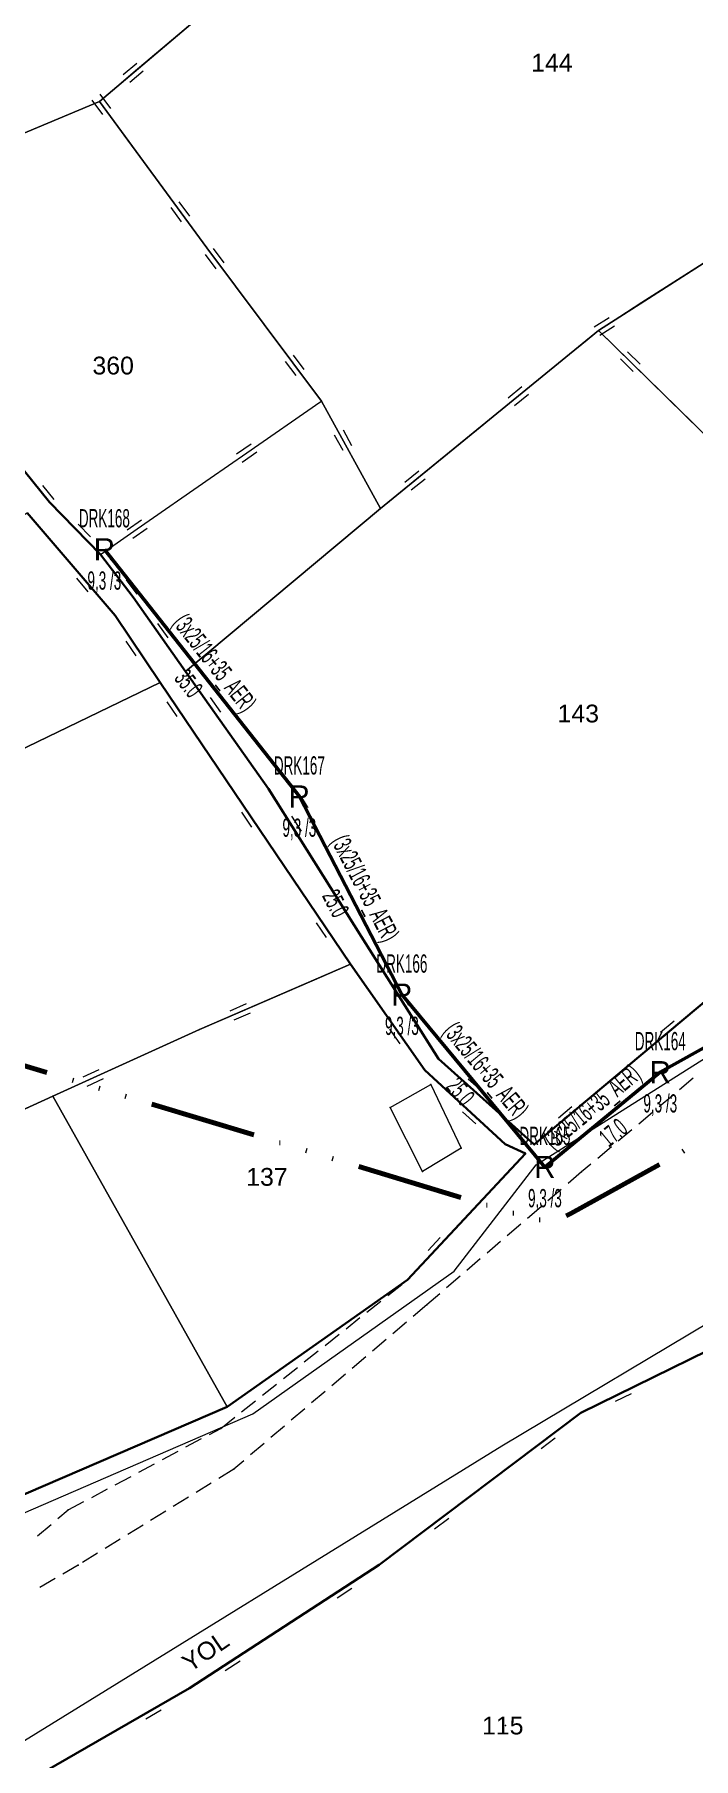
# Model space of a CAD drawing. Header units: millimetres. Extents: x 615240 to 617330, y 4151758 to 4153557.
# Drawn here: x 616014.8 to 616088.9, y 4151946.2 to 4152140 of the extents above; entities that cross this region are included whole.
import ezdxf
from ezdxf.enums import TextEntityAlignment as Align
from ezdxf.xclip import XClip

# ---------------------------------------------------------------- set-up
doc = ezdxf.new("R2010")
doc.units = ezdxf.units.MM
doc.header["$XCLIPFRAME"] = 2
doc.linetypes.add('ACAD_ISO14W100', pattern=[24, 12, -3, 0, -3, 0, -3, 0, -3])
for name, color, linetype, lineweight in [('02_ADA_ALN_YENI', 7, 'Continuous', 30), ('03_PARSEL_ALN_ESKI', 18, 'Continuous', 0), ('03_PARSEL_ALN_YENI', 171, 'Continuous', 0), ('03_PARSEL_NO_ESKI', 5, 'Continuous', 0), ('03_PARSEL_SNR_YENI', 5, 'Continuous', 0), ('04_YAPI_ALN_TSCLSIZ', 18, 'Continuous', 0), ('04_YAPI_SNR_TSCLSZ', 77, 'Continuous', 0), ('06_DETAY_SNR_KROKI', 4, 'Continuous', 0), ('06_DETAY_SNR_PAFTA', 26, 'Continuous', 0), ('07_SNRTIP_GECERLI', 30, 'Continuous', 0), ('07_SNRTIP_SABIT', 18, 'Continuous', 0), ('DIREK_AG_MEVCUT', 3, 'Continuous', 25), ('HAT_AG_HAVAI_MEVCUT', 82, 'Continuous', 50), ('NOKTA_DETAY_YENI', 171, 'Continuous', 0), ('NOKTA_PARSEL_ESKI', 6, 'Continuous', 0), ('NOKTA_PARSEL_YENI', 30, 'Continuous', 0), ('NOKTA_YAPI_TSCLSIZ', 77, 'Continuous', 0), ('TRAFO_BOLGE_TUM', 254, 'ACAD_ISO14W100', 70)]:
    doc.layers.add(name, color=color, linetype=linetype, lineweight=lineweight)
doc.styles.add('Direk', font='B_CAD')
doc.styles.get("Standard").update_dxf_attribs({"font": 'Arial'})

# ---------------------------------------------------------------- blocks, each defined once
blk = doc.blocks.new('fggg')
at = {"layer": '02_ADA_ALN_YENI', "color": 252}
for points in [[(616092.15, 4152032.97, 0), (616070.96, 4152015.22, 0), (616060.19, 4152024.86, 0), (616051.53, 4152038.58, 0), (616041.07, 4152055.21, 0), (616031.74, 4152068.4, 0), (616025.85, 4152076.73, 0), (616022.21, 4152081.56, 0), (616016.48, 4152087.42, 0), (616003.3, 4152103.7, 0), (615993.45, 4152120.47, 0), (615989.03, 4152120.8, 0), (615980.7, 4152115.46, 0), (615968, 4152118.93, 0), (615951.16, 4152120.94, 0), (615943.35, 4152127.7, 0), (615941.4, 4152129.39, 0), (615936.44, 4152139.81, 0), (615927.62, 4152151.86, 0)], [(616013.97, 4152086.24, 0), (616023.84, 4152074.67, 0), (616028.92, 4152067.14, 0), (616050.3, 4152035.48, 0), (616058.65, 4152023.59, 0), (616067.7, 4152015.27, 0), (616069.96, 4152014.23, 0), (616056.72, 4152000.02, 0), (616036.44, 4151985.74, 0), (616009.71, 4151974.25, 0)], [(615879.63, 4151940.73, 0), (615914.79, 4151928.51, 0), (615924.34, 4151927.64, 0), (615914.82, 4151898.06, 0), (615909.22, 4151874.69, 0), (615906.33, 4151863.8, 0), (615908.37, 4151863.22, 0), (615918.09, 4151897.79, 0), (615926.32, 4151927.49, 0), (615950.06, 4151925.66, 0), (615966.79, 4151928.36, 0), (615985.38, 4151931.02, 0), (616000.26, 4151936.21, 0), (616012.41, 4151923.25, 0), (616019.19, 4151925.85, 0), (616005.57, 4151938.8, 0), (616032.22, 4151954.13, 0), (616053.51, 4151967.99, 0), (616076.18, 4151985.07, 0), (616098.66, 4151996.09, 0)]]:
    blk.add_polyline3d(points, dxfattribs=at)
at = {"layer": '03_PARSEL_ALN_ESKI', "color": 252}
for p in [(616073.24, 4152136.82), (616023.91, 4152102.78), (616076.2, 4152063.67), (616041.2, 4152011.59), (616067.71, 4151949.92)]:
    blk.add_point(p, dxfattribs=at)
at = {"layer": '03_PARSEL_ALN_YENI', "color": 252}
for points in [[(616078.18, 4152106.72, 0), (616053.68, 4152086.71, 0), (616047.04, 4152098.79, 0), (616034.14, 4152116.02, 0), (616022.07, 4152132.47, 0), (616043.24, 4152150.42, 0), (616049.72, 4152156.35, 0), (616084.43, 4152176.65, 0), (616092.42, 4152173.48, 0), (616114.5, 4152159.65, 0), (616132.93, 4152146.46, 0), (616112.54, 4152129.81, 0), (616095.7, 4152117.94, 0), (616078.18, 4152106.72, 0)], [(616013.35, 4152145.17, 0), (616041.85, 4152166.59, 0), (616049.72, 4152156.35, 0), (616043.24, 4152150.42, 0), (616022.07, 4152132.47, 0), (615993.45, 4152120.47, 0), (615989.03, 4152120.8, 0), (615980.7, 4152115.46, 0), (615968, 4152118.93, 0), (615991.45, 4152132.92, 0), (616013.35, 4152145.17, 0)], [(615993.45, 4152120.47, 0), (616022.07, 4152132.47, 0), (616034.14, 4152116.02, 0), (616047.04, 4152098.79, 0), (616053.68, 4152086.71, 0), (616031.74, 4152068.4, 0), (616025.85, 4152076.73, 0), (616022.21, 4152081.56, 0), (616016.48, 4152087.42, 0), (616003.3, 4152103.7, 0), (615993.45, 4152120.47, 0)], [(616109.12, 4152075.97, 0), (616099.41, 4152085.93, 0), (616078.18, 4152106.72, 0), (616095.7, 4152117.94, 0), (616112.54, 4152129.81, 0), (616129.61, 4152107.88, 0), (616141.66, 4152091.31, 0), (616158.9, 4152069.64, 0), (616126.86, 4152058.93, 0), (616109.12, 4152075.97, 0)], [(616031.74, 4152068.4, 0), (616053.68, 4152086.71, 0), (616078.18, 4152106.72, 0), (616099.41, 4152085.93, 0), (616109.12, 4152075.97, 0), (616126.86, 4152058.93, 0), (616103.78, 4152053.57, 0), (616092.15, 4152032.97, 0), (616070.96, 4152015.22, 0), (616060.19, 4152024.86, 0), (616051.53, 4152038.58, 0), (616041.07, 4152055.21, 0), (616031.74, 4152068.4, 0)], [(616028.92, 4152067.14, 0), (615912.67, 4152010.94, 0), (615907, 4152026.65, 0), (615905.09, 4152041.27, 0), (615934.45, 4152048.94, 0), (615957.19, 4152054.82, 0), (615978.47, 4152065.5, 0), (616000.25, 4152077.98, 0), (616013.97, 4152086.24, 0), (616023.84, 4152074.67, 0), (616028.92, 4152067.14, 0)], [(615912.67, 4152010.94, 0), (616028.92, 4152067.14, 0), (616050.3, 4152035.48, 0), (616033.33, 4152028.17, 0), (616016.83, 4152020.65, 0), (616003.2, 4152014.44, 0), (615993.25, 4152010.02, 0), (615973.48, 4152001.24, 0), (615950.49, 4151991.42, 0), (615929.01, 4151983.6, 0), (615912.67, 4152010.94, 0)], [(616056.72, 4152000.02, 0), (616036.44, 4151985.74, 0), (616016.83, 4152020.65, 0), (616033.33, 4152028.17, 0), (616050.3, 4152035.48, 0), (616058.65, 4152023.59, 0), (616067.7, 4152015.27, 0), (616069.96, 4152014.23, 0), (616056.72, 4152000.02, 0)], [(616009.71, 4151974.25, 0), (615993.25, 4152010.02, 0), (616003.2, 4152014.44, 0), (616016.83, 4152020.65, 0), (616036.44, 4151985.74, 0), (616009.71, 4151974.25, 0)], [(616098.66, 4151996.09, 0), (616112.48, 4151967.21, 0), (616121.21, 4151944.13, 0), (616030.74, 4151909.9, 0), (616024.5, 4151919.45, 0), (616019.19, 4151925.85, 0), (616005.57, 4151938.8, 0), (616032.22, 4151954.13, 0), (616053.51, 4151967.99, 0), (616076.18, 4151985.07, 0), (616098.66, 4151996.09, 0)]]:
    blk.add_polyline3d(points, close=True, dxfattribs=at)
at = {"layer": '03_PARSEL_SNR_YENI', "color": 252}
for p, q in [((616025.88, 4152135.71, 0.95), (616033.51, 4152142.17, 0.95)), ((616024.76, 4152135.49, 0.95), (616026.28, 4152136.78, 0.95)), ((616022.07, 4152132.47, 0.95), (616025.88, 4152135.71, 0.95)), ((616025.49, 4152134.63, 0.95), (616027.01, 4152135.92, 0.95)), ((616023.35, 4152131.68, 0.95), (616022.17, 4152133.29, 0.95)), ((616022.45, 4152131.01, 0.95), (616021.26, 4152132.62, 0.95)), ((616022.31, 4152132.15, 0.95), (616022.07, 4152132.47, 0.95)), ((616025.27, 4152128.12, 0.95), (616022.31, 4152132.15, 0.95)), ((616031.18, 4152120.06, 0.95), (616025.27, 4152128.12, 0.95)), ((616032.23, 4152119.58, 0.95), (616031.05, 4152121.19, 0.95)), ((616031.32, 4152118.92, 0.95), (616030.14, 4152120.53, 0.95)), ((616034.14, 4152116.02, 0.95), (616031.18, 4152120.06, 0.95)), ((616035.21, 4152113.66, 0.95), (616034.01, 4152115.27, 0.95)), ((616035.06, 4152114.8, 0.95), (616034.14, 4152116.02, 0.95)), ((616036.11, 4152114.34, 0.95), (616034.91, 4152115.94, 0.95)), ((616091.49, 4152115.24, 0.95), (616083.07, 4152109.85, 0.95)), ((616038.05, 4152110.8, 0.95), (616035.06, 4152114.8, 0.95)), ((616044.04, 4152102.79, 0.95), (616038.05, 4152110.8, 0.95)), ((616083.07, 4152109.85, 0.95), (616078.86, 4152107.15, 0.95)), ((616079.39, 4152108.16, 0.95), (616077.71, 4152107.09, 0.95)), ((616069.17, 4152099.36, 0.95), (616076.91, 4152105.68, 0.95)), ((616076.91, 4152105.68, 0.95), (616078.18, 4152106.72, 0.95)), ((616078.86, 4152107.15, 0.95), (616078.18, 4152106.72, 0.95)), ((616078.18, 4152106.72, 0.95), (616081.75, 4152103.22, 0.95)), ((616080, 4152107.22, 0.95), (616078.32, 4152106.14, 0.95)), ((616045.09, 4152102.33, 0.95), (616043.89, 4152103.93, 0.95)), ((616081.43, 4152104.32, 0.95), (616082.86, 4152102.92, 0.95)), ((616044.19, 4152101.65, 0.95), (616042.99, 4152103.25, 0.95)), ((616047.04, 4152098.79, 0.95), (616044.04, 4152102.79, 0.95)), ((616080.64, 4152103.52, 0.95), (616082.07, 4152102.12, 0.95)), ((616081.75, 4152103.22, 0.95), (616088.9, 4152096.23, 0.95)), ((616068.04, 4152099.16, 0.95), (616069.58, 4152100.42, 0.95)), ((616047.04, 4152098.79, 0.95), (616049.45, 4152094.4, 0.95)), ((616065.29, 4152096.19, 0.95), (616069.17, 4152099.36, 0.95)), ((616068.75, 4152098.29, 0.95), (616070.3, 4152099.55, 0.95)), ((616057.55, 4152089.87, 0.95), (616065.29, 4152096.19, 0.95)), ((616048.47, 4152095.01, 0.95), (616049.43, 4152093.26, 0.95)), ((616049.45, 4152094.4, 0.95), (616053.68, 4152086.71, 0.95)), ((616049.46, 4152095.55, 0.95), (616050.42, 4152093.8, 0.95)), ((616012.74, 4152092.05, 0.95), (616015.88, 4152088.16, 0.95)), ((616056.42, 4152089.67, 0.95), (616057.97, 4152090.94, 0.95)), ((616057.13, 4152088.8, 0.95), (616058.68, 4152090.06, 0.95)), ((616015.69, 4152089.29, 0.95), (616016.95, 4152087.74, 0.95)), ((616015.88, 4152088.16, 0.95), (616016.48, 4152087.42, 0.95)), ((616053.68, 4152086.71, 0.95), (616057.55, 4152089.87, 0.95)), ((616016.48, 4152087.42, 0.95), (616019.97, 4152083.85, 0.95)), ((616020.6, 4152078.47, 0.95), (616014.1, 4152086.08, 0.95)), ((616019.68, 4152084.96, 0.95), (616021.08, 4152083.53, 0.95)), ((616019.97, 4152083.85, 0.95), (616022.21, 4152081.56, 0.95)), ((616022.21, 4152081.56, 0.95), (616025.22, 4152077.56, 0.95)), ((616020.82, 4152077.35, 0.95), (616019.52, 4152078.87, 0.95)), ((616023.84, 4152074.67, 0.95), (616020.6, 4152078.47, 0.95)), ((616025.07, 4152078.7, 0.95), (616026.27, 4152077.1, 0.95)), ((616025.22, 4152077.56, 0.95), (616025.85, 4152076.73, 0.95)), ((616025.85, 4152076.73, 0.95), (616028.74, 4152072.65, 0.95)), ((616026.13, 4152071.29, 0.95), (616023.84, 4152074.67, 0.95)), ((616028.62, 4152073.79, 0.95), (616029.77, 4152072.16, 0.95)), ((616028.74, 4152072.65, 0.95), (616031.74, 4152068.4, 0.95)), ((616026.22, 4152070.14, 0.95), (616025.1, 4152071.8, 0.95)), ((616028.92, 4152067.14, 0.95), (616026.13, 4152071.29, 0.95)), ((616030.72, 4152064.49, 0.95), (616028.92, 4152067.14, 0.95)), ((616031.74, 4152068.4, 0.95), (616034.63, 4152064.31, 0.95)), ((616030.81, 4152063.35, 0.95), (616029.69, 4152065, 0.95)), ((616034.51, 4152065.46, 0.95), (616035.67, 4152063.82, 0.95)), ((616033.51, 4152060.34, 0.95), (616030.72, 4152064.49, 0.95)), ((616034.63, 4152064.31, 0.95), (616040.41, 4152056.15, 0.95)), ((616039.11, 4152052.06, 0.95), (616033.51, 4152060.34, 0.95)), ((616040.41, 4152056.15, 0.95), (616041.07, 4152055.21, 0.95)), ((616041.07, 4152055.21, 0.95), (616043.73, 4152050.98, 0.95)), ((616039.2, 4152050.91, 0.95), (616038.08, 4152052.57, 0.95)), ((616041.9, 4152047.91, 0.95), (616039.11, 4152052.06, 0.95)), ((616043.68, 4152052.13, 0.95), (616044.74, 4152050.43, 0.95)), ((616043.73, 4152050.98, 0.95), (616049.06, 4152042.51, 0.95)), ((616047.5, 4152039.62, 0.95), (616041.9, 4152047.91, 0.95)), ((616049.06, 4152042.51, 0.95), (616051.53, 4152038.58, 0.95)), ((616047.59, 4152038.48, 0.95), (616046.47, 4152040.14, 0.95)), ((616050.3, 4152035.48, 0.95), (616047.5, 4152039.62, 0.95)), ((616051.53, 4152038.58, 0.95), (616054.2, 4152034.35, 0.95)), ((616037.92, 4152030.14, 0.95), (616047.1, 4152034.1, 0.95)), ((616047.1, 4152034.1, 0.95), (616050.3, 4152035.48, 0.95)), ((616055.78, 4152027.68, 0.95), (616050.3, 4152035.48, 0.95)), ((616054.14, 4152035.5, 0.95), (616055.21, 4152033.81, 0.95)), ((616054.2, 4152034.35, 0.95), (616059.54, 4152025.89, 0.95)), ((616086.29, 4152028.06, 0.95), (616092.15, 4152032.97, 0.95)), ((616033.33, 4152028.17, 0.95), (616037.92, 4152030.14, 0.95)), ((616036.78, 4152030.26, 0.95), (616038.62, 4152031.06, 0.95)), ((616037.23, 4152029.23, 0.95), (616039.06, 4152030.02, 0.95)), ((616030.48, 4152026.87, 0.95), (616033.33, 4152028.17, 0.95)), ((616055.89, 4152026.54, 0.95), (616054.74, 4152028.18, 0.95)), ((616082.46, 4152024.85, 0.95), (616086.29, 4152028.06, 0.95)), ((616085.16, 4152027.85, 0.95), (616086.7, 4152029.13, 0.95)), ((616021.38, 4152022.72, 0.95), (616030.48, 4152026.87, 0.95)), ((616058.65, 4152023.59, 0.95), (616055.78, 4152027.68, 0.95)), ((616059.54, 4152025.89, 0.95), (616060.19, 4152024.86, 0.95)), ((616060.19, 4152024.86, 0.95), (616063.91, 4152021.53, 0.95)), ((616074.79, 4152018.43, 0.95), (616082.46, 4152024.85, 0.95)), ((616016.83, 4152020.65, 0.95), (616021.38, 4152022.72, 0.95)), ((616020.24, 4152022.82, 0.95), (616022.06, 4152023.65, 0.95)), ((616020.71, 4152021.8, 0.95), (616022.53, 4152022.63, 0.95)), ((616064.02, 4152018.65, 0.95), (616058.65, 4152023.59, 0.95)), ((616063.54, 4152022.61, 0.95), (616065.03, 4152021.28, 0.95)), ((616007.75, 4152016.52, 0.95), (616016.83, 4152020.65, 0.95)), ((616063.91, 4152021.53, 0.95), (616070.96, 4152015.22, 0.95)), ((616064.38, 4152017.56, 0.95), (616062.9, 4152018.91, 0.95)), ((616067.7, 4152015.27, 0.95), (616064.02, 4152018.65, 0.95)), ((616070.96, 4152015.22, 0.95), (616074.79, 4152018.43, 0.95)), ((616073.67, 4152018.22, 0.95), (616075.2, 4152019.5, 0.95)), ((616069.96, 4152014.23, 0.95), (616067.7, 4152015.27, 0.95)), ((616066.95, 4152011, 0.95), (616069.96, 4152014.23, 0.95)), ((616060.13, 4152003.68, 0.95), (616066.95, 4152011, 0.95)), ((616059.04, 4152003.33, 0.95), (616060.4, 4152004.79, 0.95)), ((616056.72, 4152000.02, 0.95), (616060.13, 4152003.68, 0.95)), ((616094.17, 4151993.89, 0.95), (616085.19, 4151989.49, 0.95)), ((616085.19, 4151989.49, 0.95), (616080.7, 4151987.29, 0.95)), ((616080.7, 4151987.29, 0.95), (616076.18, 4151985.07, 0.95)), ((616081.85, 4151987.22, 0.95), (616080.05, 4151986.34, 0.95)), ((616076.18, 4151985.07, 0.95), (616072.18, 4151982.06, 0.95)), ((616072.18, 4151982.06, 0.95), (616064.2, 4151976.04, 0.95)), ((616073.32, 4151982.21, 0.95), (616071.72, 4151981.01, 0.95)), ((616064.2, 4151976.04, 0.95), (616060.2, 4151973.03, 0.95)), ((616060.2, 4151973.03, 0.95), (616053.51, 4151967.99, 0.95)), ((616061.34, 4151973.19, 0.95), (616059.74, 4151971.98, 0.95)), ((616053.51, 4151967.99, 0.95), (616049.32, 4151965.26, 0.95)), ((616049.32, 4151965.26, 0.95), (616040.94, 4151959.81, 0.95)), ((616050.47, 4151965.34, 0.95), (616048.79, 4151964.25, 0.95)), ((616040.94, 4151959.81, 0.95), (616036.75, 4151957.08, 0.95)), ((616036.75, 4151957.08, 0.95), (616032.22, 4151954.13, 0.95)), ((616037.89, 4151957.15, 0.95), (616036.22, 4151956.06, 0.95)), ((616032.22, 4151954.13, 0.95), (616027.89, 4151951.64, 0.95)), ((616027.89, 4151951.64, 0.95), (616019.22, 4151946.65, 0.95)), ((616029.03, 4151951.65, 0.95), (616027.3, 4151950.65, 0.95)), ((616019.22, 4151946.65, 0.95), (616014.89, 4151944.16, 0.95))]:
    blk.add_line(p, q, dxfattribs=at)
for p in [(616022.07, 4152132.47, 626.93), (616022.07, 4152132.47, 626.93), (616034.14, 4152116.02, 626.86), (616034.14, 4152116.02, 626.86), (616078.18, 4152106.72, 630.48), (616078.18, 4152106.72, 630.48), (616078.18, 4152106.72, 630.48), (616047.04, 4152098.79, 627.77), (616047.04, 4152098.79, 627.77), (616016.48, 4152087.42, 625.73), (616016.48, 4152087.42, 625.73), (616053.68, 4152086.71, 626.69), (616053.68, 4152086.71, 626.69), (616022.21, 4152081.56, 625.66), (616022.21, 4152081.56, 625.66), (616025.85, 4152076.73, 625.8), (616025.85, 4152076.73, 625.8), (616023.84, 4152074.67, 624.43), (616023.84, 4152074.67, 624.43), (616028.92, 4152067.14, 624.22), (616028.92, 4152067.14, 624.43), (616031.74, 4152068.4, 625.8), (616031.74, 4152068.4, 625.81), (616041.07, 4152055.21, 625.81), (616041.07, 4152055.21, 625.81), (616051.53, 4152038.58, 626.8), (616051.53, 4152038.58, 626.8), (616050.3, 4152035.48, 624.22), (616050.3, 4152035.48, 624.22), (616050.3, 4152035.48, 624.22), (616033.33, 4152028.17, 622.91), (616033.33, 4152028.17, 622.91), (616060.19, 4152024.86, 625.13), (616060.19, 4152024.86, 625.13), (616058.65, 4152023.59, 624.45), (616058.65, 4152023.59, 624.45), (616016.83, 4152020.65, 622.09), (616016.83, 4152020.65, 622.91), (616067.7, 4152015.27, 624.2), (616067.7, 4152015.27, 624.2), (616070.96, 4152015.22, 624.45), (616070.96, 4152015.22, 624.53), (616069.96, 4152014.23, 624.2), (616069.96, 4152014.23, 622.24), (616056.72, 4152000.02, 622.24), (616076.18, 4151985.07, 619.78), (616076.18, 4151985.07, 619.78), (616053.51, 4151967.99, 620.05), (616053.51, 4151967.99, 620.05), (616032.22, 4151954.13, 619.59), (616032.22, 4151954.13, 619.59)]:
    blk.add_point(p, dxfattribs=at)
at = {"layer": '04_YAPI_ALN_TSCLSIZ', "color": 252}
blk.add_polyline3d([(616058.39, 4152012.19, 0), (616054.75, 4152019.39, 0), (616059.33, 4152021.98, 0), (616062.74, 4152014.82, 0), (616058.39, 4152012.19, 0)], close=True, dxfattribs=at)
at = {"layer": '04_YAPI_SNR_TSCLSZ', "color": 252}
for p, q in [((616054.75, 4152019.39, 625.58), (616059.33, 4152021.98, 625.81)), ((616059.33, 4152021.98, 625.81), (616062.74, 4152014.82, 625.57)), ((616058.39, 4152012.19, 625.6), (616054.75, 4152019.39, 625.58)), ((616062.74, 4152014.82, 625.57), (616058.39, 4152012.19, 625.6))]:
    blk.add_line(p, q, dxfattribs=at)
at = {"layer": '06_DETAY_SNR_KROKI', "color": 252}
for p, q in [((616038.65, 4152092.96, 0.95), (616046.86, 4152098.66, 0.95)), ((616046.86, 4152098.66, 0.95), (616047.04, 4152098.79, 0.95)), ((616037.5, 4152092.85, 0.95), (616039.15, 4152093.99, 0.95)), ((616034.54, 4152090.11, 0.95), (616038.65, 4152092.96, 0.95)), ((616038.14, 4152091.93, 0.95), (616039.79, 4152093.07, 0.95)), ((616026.32, 4152084.41, 0.95), (616034.54, 4152090.11, 0.95)), ((616022.21, 4152081.56, 0.95), (616026.32, 4152084.41, 0.95)), ((616025.18, 4152084.3, 0.95), (616026.82, 4152085.44, 0.95)), ((616025.82, 4152083.38, 0.95), (616027.46, 4152084.52, 0.95))]:
    blk.add_line(p, q, dxfattribs=at)
for p in [(616047.04, 4152098.79, 627.77), (616022.21, 4152081.56, 625.66)]:
    blk.add_point(p, dxfattribs=at)
at = {"layer": '06_DETAY_SNR_PAFTA', "color": 252}
for p, q in [((616071.18, 4152012.93, 548.91), (616095.73, 4152028.45, 625.12)), ((616088.83, 4152022.67, 0.95), (616087.3, 4152021.38, 0.95)), ((616086.54, 4152020.74, 0.95), (616085, 4152019.46, 0.95)), ((616084.24, 4152018.81, 0.95), (616082.71, 4152017.53, 0.95)), ((616081.94, 4152016.89, 0.95), (616080.41, 4152015.6, 0.95)), ((616079.64, 4152014.96, 0.95), (616078.11, 4152013.67, 0.95)), ((616061.96, 4152001, 518.31), (616071.18, 4152012.93, 548.91)), ((616077.34, 4152013.03, 0.95), (616076.28, 4152012.14, 0.95)), ((616076.28, 4152012.14, 0.95), (616074.76, 4152010.83, 0.95)), ((616074, 4152010.18, 0.95), (616072.48, 4152008.88, 0.95)), ((616071.72, 4152008.23, 0.95), (616070.21, 4152006.93, 0.95)), ((616069.45, 4152006.28, 0.95), (616067.93, 4152004.97, 0.95)), ((616067.17, 4152004.32, 0.95), (616065.65, 4152003.02, 0.95)), ((616039.34, 4151984.95, 435.74), (616061.96, 4152001, 518.31)), ((616064.89, 4152002.37, 0.95), (616063.37, 4152001.07, 0.95)), ((616054.5, 4151998.25, 0.95), (616056.07, 4151999.5, 0.95)), ((616062.62, 4152000.42, 0.95), (616061.1, 4151999.11, 0.95)), ((616067.32, 4151981.36, 489.26), (616098.1, 4151999.76, 619.23)), ((616052.15, 4151996.39, 0.95), (616053.72, 4151997.63, 0.95)), ((616058.87, 4151997.2, 0.95), (616057.34, 4151995.9, 0.95)), ((616060.34, 4151998.46, 0.95), (616058.87, 4151997.2, 0.95)), ((616049.81, 4151994.52, 0.95), (616051.37, 4151995.77, 0.95)), ((616056.58, 4151995.25, 0.95), (616055.06, 4151993.96, 0.95)), ((616047.46, 4151992.65, 0.95), (616049.02, 4151993.9, 0.95)), ((616054.3, 4151993.31, 0.95), (616052.77, 4151992.01, 0.95)), ((616045.11, 4151990.79, 0.95), (616046.67, 4151992.03, 0.95)), ((616052.01, 4151991.36, 0.95), (616050.49, 4151990.07, 0.95)), ((616042.76, 4151988.92, 0.95), (616044.33, 4151990.17, 0.95)), ((616049.73, 4151989.42, 0.95), (616048.21, 4151988.12, 0.95)), ((616040.41, 4151987.05, 0.95), (616041.98, 4151988.3, 0.95)), ((616047.44, 4151987.47, 0.95), (616045.92, 4151986.18, 0.95)), ((616038.06, 4151985.19, 0.95), (616039.63, 4151986.43, 0.95)), ((616045.16, 4151985.53, 0.95), (616043.64, 4151984.23, 0.95)), ((616011.02, 4151972.7, 399.13), (616039.34, 4151984.95, 435.74)), ((616035.71, 4151983.32, 0.95), (616037.28, 4151984.57, 0.95)), ((616042.88, 4151983.58, 0.95), (616041.35, 4151982.29, 0.95)), ((616031.8, 4151981.23, 0.95), (616033.56, 4151982.17, 0.95)), ((616034.45, 4151982.64, 0.95), (616035.71, 4151983.32, 0.95)), ((616040.59, 4151981.64, 0.95), (616039.07, 4151980.34, 0.95)), ((616004.71, 4151942.73, 510.91), (616067.32, 4151981.36, 489.26)), ((616029.15, 4151979.82, 0.95), (616030.92, 4151980.76, 0.95)), ((616038.31, 4151979.69, 0.95), (616037.19, 4151978.74, 0.95)), ((616023.86, 4151976.99, 0.95), (616025.63, 4151977.93, 0.95)), ((616026.51, 4151978.4, 0.95), (616028.27, 4151979.34, 0.95)), ((616037.19, 4151978.74, 0.95), (616035.49, 4151977.69, 0.95)), ((616021.22, 4151975.57, 0.95), (616022.98, 4151976.52, 0.95)), ((616034.64, 4151977.17, 0.95), (616032.94, 4151976.12, 0.95)), ((616017.4, 4151973.18, 0.95), (616018.57, 4151974.16, 0.95)), ((616018.57, 4151974.16, 0.95), (616020.33, 4151975.1, 0.95)), ((616029.53, 4151974.02, 0.95), (616027.83, 4151972.97, 0.95)), ((616032.08, 4151975.59, 0.95), (616030.38, 4151974.54, 0.95)), ((616015.11, 4151971.24, 0.95), (616016.64, 4151972.53, 0.95)), ((616026.98, 4151972.44, 0.95), (616025.27, 4151971.39, 0.95)), ((616024.42, 4151970.87, 0.95), (616022.72, 4151969.82, 0.95)), ((616021.87, 4151969.29, 0.95), (616020.17, 4151968.24, 0.95)), ((616017.11, 4151966.45, 0.95), (616015.38, 4151965.44, 0.95)), ((616019.7, 4151967.96, 0.95), (616017.97, 4151966.95, 0.95))]:
    blk.add_line(p, q, dxfattribs=at)
for p in [(616076.28, 4152012.14, 624.25), (616076.28, 4152012.14, 624.25), (616056.72, 4152000.02, 622.24), (616058.87, 4151997.2, 622.18), (616058.87, 4151997.2, 622.18), (616035.71, 4151983.32, 620.09), (616035.71, 4151983.32, 620.09), (616037.19, 4151978.74, 619.66), (616037.19, 4151978.74, 619.66), (616018.57, 4151974.16, 618.96), (616018.57, 4151974.16, 618.96), (616019.7, 4151967.96, 618.41), (616019.7, 4151967.96, 618.41)]:
    blk.add_point(p, dxfattribs=at)
at = {"layer": '07_SNRTIP_GECERLI', "color": 252}
for points in [[(615993.45, 4152120.47, 0), (616022.07, 4152132.47, 626.93)], [(616031.74, 4152068.4, 0), (616053.68, 4152086.71, 626.69)], [(615912.67, 4152010.94, 617.61), (616028.92, 4152067.14, 0)], [(616016.83, 4152020.65, 0), (616036.44, 4151985.74, 0)], [(616036.44, 4151985.74, 0), (616056.72, 4152000.02, 622.24)], [(616036.44, 4151985.74, 0), (616009.71, 4151974.25, 0)]]:
    blk.add_polyline3d(points, dxfattribs=at)
at = {"layer": '07_SNRTIP_SABIT', "color": 252}
for points in [[(616049.72, 4152156.35, 629.95), (616043.24, 4152150.42, 628.96), (616022.07, 4152132.47, 626.93)], [(616022.07, 4152132.47, 626.93), (616034.14, 4152116.02, 626.86), (616047.04, 4152098.79, 627.77), (616053.68, 4152086.71, 626.69)], [(616112.54, 4152129.81, 632.23), (616095.7, 4152117.94, 631.72), (616078.18, 4152106.72, 630.48)], [(615993.45, 4152120.47, 0), (616003.3, 4152103.7, 625.7), (616016.48, 4152087.42, 625.73), (616022.21, 4152081.56, 625.66), (616025.85, 4152076.73, 625.8), (616031.74, 4152068.4, 625.8)], [(616053.68, 4152086.71, 626.69), (616078.18, 4152106.72, 630.48)], [(616078.18, 4152106.72, 630.48), (616099.41, 4152085.93, 630.46), (616109.12, 4152075.97, 630.93), (616126.86, 4152058.93, 627.99)], [(616013.97, 4152086.24, 624.26), (616023.84, 4152074.67, 624.43), (616028.92, 4152067.14, 624.43)], [(616050.3, 4152035.48, 624.22), (616028.92, 4152067.14, 0)], [(616031.74, 4152068.4, 0), (616041.07, 4152055.21, 625.81), (616051.53, 4152038.58, 626.8), (616060.19, 4152024.86, 625.13), (616070.96, 4152015.22, 624.45)], [(616070.96, 4152015.22, 624.45), (616092.15, 4152032.97, 625.55), (616103.78, 4152053.57, 626.47), (616126.86, 4152058.93, 627.99)], [(616016.83, 4152020.65, 0), (616033.33, 4152028.17, 622.91), (616050.3, 4152035.48, 624.22)], [(616050.3, 4152035.48, 624.22), (616058.65, 4152023.59, 624.45), (616067.7, 4152015.27, 624.2), (616069.96, 4152014.23, 624.1)], [(615993.25, 4152010.02, 0), (616003.2, 4152014.44, 622.09), (616016.83, 4152020.65, 622.09)], [(616069.96, 4152014.23, 624.1), (616056.72, 4152000.02, 622.24)], [(616005.57, 4151938.8, 618.03), (616032.22, 4151954.13, 619.59), (616053.51, 4151967.99, 620.05), (616076.18, 4151985.07, 619.78), (616098.66, 4151996.09, 619.32)]]:
    blk.add_polyline3d(points, dxfattribs=at)
at = {"layer": 'NOKTA_DETAY_YENI', "color": 252}
for p in [(616076.28, 4152012.14, 624.25), (616058.87, 4151997.2, 622.18), (616035.71, 4151983.32, 620.09), (616037.19, 4151978.74, 619.66), (616018.57, 4151974.16, 618.96), (616019.7, 4151967.96, 618.41)]:
    blk.add_point(p, dxfattribs=at)
at = {"layer": 'NOKTA_PARSEL_ESKI', "color": 252}
blk.add_point((616036.44, 4151985.74), dxfattribs=at)
at = {"layer": 'NOKTA_PARSEL_YENI', "color": 252}
for p in [(616022.07, 4152132.47, 626.93), (616034.14, 4152116.02, 626.86), (616078.18, 4152106.72, 630.48), (616047.04, 4152098.79, 627.77), (616016.48, 4152087.42, 625.73), (616053.68, 4152086.71, 626.69), (616022.21, 4152081.56, 625.66), (616025.85, 4152076.73, 625.8), (616023.84, 4152074.67, 624.43), (616028.92, 4152067.14), (616031.74, 4152068.4), (616041.07, 4152055.21, 625.81), (616051.53, 4152038.58, 626.8), (616050.3, 4152035.48, 624.22), (616033.33, 4152028.17, 622.91), (616060.19, 4152024.86, 625.13), (616058.65, 4152023.59, 624.45), (616016.83, 4152020.65), (616067.7, 4152015.27, 624.2), (616070.96, 4152015.22, 624.53), (616069.96, 4152014.23, 624.1), (616056.72, 4152000.02, 622.24), (616076.18, 4151985.07, 619.78), (616053.51, 4151967.99, 620.05), (616032.22, 4151954.13, 619.59)]:
    blk.add_point(p, dxfattribs=at)
at = {"layer": 'NOKTA_YAPI_TSCLSIZ', "color": 252}
for p in [(616059.33, 4152021.98, 625.81), (616054.75, 4152019.39, 625.58), (616062.74, 4152014.82, 625.57), (616058.39, 4152012.19, 625.6)]:
    blk.add_point(p, dxfattribs=at)
at = {"layer": '03_PARSEL_NO_ESKI', "color": 252}
for s, p in [('144', (616070.61, 4152135.82)), ('360', (616021.29, 4152101.78)), ('143', (616073.58, 4152062.67)), ('137', (616038.58, 4152010.59)), ('115', (616065.09, 4151948.92))]:
    blk.add_text(s, height=2, dxfattribs=at).set_placement(p)
at = {"layer": '06_DETAY_SNR_PAFTA', "color": 252}
blk.add_text('YOL', height=2, rotation=34.4722, dxfattribs=at).set_placement((616032.26, 4151955.85))

msp = doc.modelspace()

# ---------------------------------------------------------------- linework, layer by layer
at = {"layer": 'HAT_AG_HAVAI_MEVCUT'}
for p, q in [((616044.55, 4152054.34), (616022.63, 4152082.12)), ((616056.08, 4152032.07), (616044.55, 4152054.34)), ((616115.12, 4152040.12), (616085.13, 4152023.35)), ((616072.16, 4152012.7), (616056.08, 4152032.07)), ((616085.13, 4152023.35), (616072.16, 4152012.7))]:
    msp.add_line(p, q, dxfattribs=at)
at = {"layer": 'TRAFO_BOLGE_TUM', "flags": 128}
msp.add_lwpolyline([(615609.21, 4152146.51), (615609.2, 4152146.5), (615364.24, 4152356.59), (615363.55, 4152357.29), (615362.95, 4152358.15), (615362.51, 4152359.1), (615362.24, 4152360.11), (615362.14, 4152361.15), (615362.24, 4152362.19), (615362.45, 4152362.98), (615362.43, 4152362.99), (615383.16, 4152427.39), (615383.24, 4152427.6), (615383.37, 4152427.88), (615383.35, 4152427.88), (615484.65, 4152667.65), (615484.98, 4152668.31), (615485.58, 4152669.17), (615486.15, 4152669.73), (615486.14, 4152669.74), (616077.97, 4153209.43), (616078.15, 4153209.6), (616079.01, 4153210.2), (616079.07, 4153210.22), (616079.06, 4153210.23), (616244.06, 4153303.22), (616244.96, 4153303.63), (616245.97, 4153303.9), (616247.01, 4153303.99), (616248.05, 4153303.9), (616248.33, 4153303.83), (616248.33, 4153303.84), (616279.31, 4153296.85), (616280.04, 4153296.64), (616280.99, 4153296.2), (616281.85, 4153295.6), (616282.59, 4153294.86), (616283.19, 4153294), (616283.6, 4153293.12), (616283.6, 4153293.12), (616602.79, 4152447.65), (616602.81, 4152447.58), (616603.08, 4152446.57), (616603.17, 4152445.53), (616603.08, 4152444.49), (616602.81, 4152443.48), (616602.37, 4152442.53), (616601.96, 4152441.95), (616601.98, 4152441.94), (616551.95, 4152374.9), (616551.74, 4152374.63), (616551.01, 4152373.9), (616551.01, 4152373.9), (616225.67, 4152099.76), (616225.66, 4152099.75), (616225.39, 4152099.56), (616225.4, 4152099.54), (616182.92, 4152067.76), (616182.33, 4152067.37), (616182.29, 4152067.35), (616182.29, 4152067.35), (616150.33, 4152049.2), (616150.27, 4152049.18), (616150.28, 4152049.17), (616075.07, 4152007.46), (616074.21, 4152007.06), (616073.2, 4152006.79), (616072.16, 4152006.7), (616071.12, 4152006.79), (616070.43, 4152006.98), (616070.43, 4152006.96), (615611.38, 4152145.31), (615611.06, 4152145.42), (615610.11, 4152145.86), (615609.25, 4152146.46), (615609.21, 4152146.51), (615609.21, 4152146.51)], dxfattribs=at)

# ---------------------------------------------------------------- block references
ref = msp.add_blockref('fggg', (0, 0))
XClip(ref).set_block_clipping_path([(615240.4021353753, 4153557.293983656), (616576.5432835864, 4153557.293983656), (616576.5432835864, 4152657.5), (617142.5, 4152657.5), (617142.5, 4151777.5), (615240.4021353753, 4151757.5), (615240.4021353753, 4152657.5)])

# ---------------------------------------------------------------- texts
at = {"layer": 'DIREK_AG_MEVCUT', "width": 0.53}
for s, p in [('DRK168', (616022.63, 4152085.62)), ('9,3 /3', (616022.63, 4152078.62)), ('DRK167', (616044.55, 4152057.84)), ('9,3 /3', (616044.55, 4152050.84)), ('DRK166', (616056.08, 4152035.57)), ('9,3 /3', (616056.08, 4152028.57)), ('DRK164', (616085.13, 4152026.85)), ('9,3 /3', (616085.13, 4152019.85)), ('DRK165', (616072.16, 4152016.2)), ('9,3 /3', (616072.16, 4152009.2))]:
    msp.add_text(s, height=2.05, dxfattribs=at).set_placement(p, align=Align.MIDDLE_CENTER)
at = {"layer": 'DIREK_AG_MEVCUT', "style": 'Direk'}
for p in [(616022.63, 4152082.12), (616044.55, 4152054.34), (616056.08, 4152032.07), (616085.13, 4152023.35), (616072.16, 4152012.7)]:
    msp.add_text('R', height=2.5, dxfattribs=at).set_placement(p, align=Align.MIDDLE_CENTER)
at = {"layer": 'HAT_AG_HAVAI_MEVCUT', "lineweight": 30, "width": 0.53}
for rotation, p in [(308.2813, (616034.26, 4152068.75, 308011.31)), (297.3742, (616051.07, 4152043.59, 308022.28)), (309.6982, (616064.78, 4152022.93, 308028.04)), (399.3958, (616078.1, 4152018.69, 308036.08))]:
    msp.add_text('(3x25/16+35_AER)', height=2.05, rotation=rotation, dxfattribs=at).set_placement(p, align=Align.CENTER)
for s, rotation, p in [('35.0', 308.2813, (616032.92, 4152067.7, 308011.31)), ('25.0', 297.3742, (616049.56, 4152042.81, 308022.28)), ('25.0', 309.6982, (616063.47, 4152021.84, 308028.04)), ('17.0', 399.3958, (616079.18, 4152017.37, 308036.08))]:
    msp.add_text(s, height=2.05, rotation=rotation, dxfattribs=at).set_placement(p, align=Align.TOP_CENTER)

doc.saveas('drawing.dxf')
